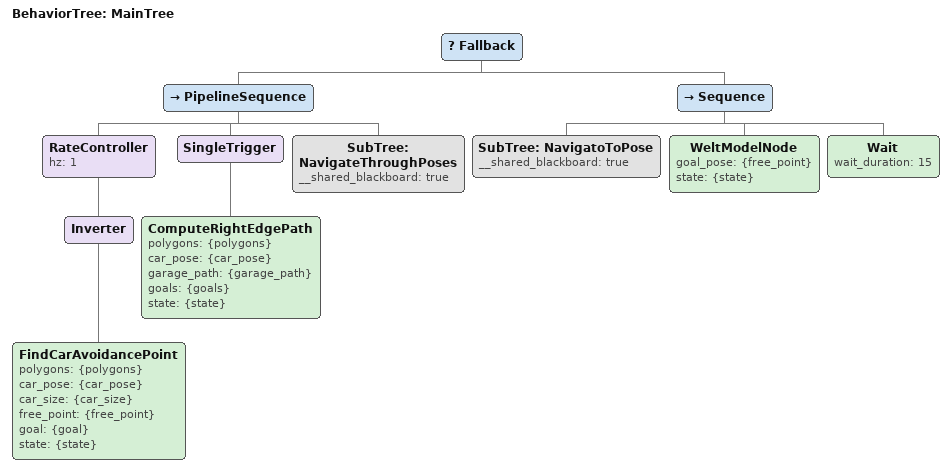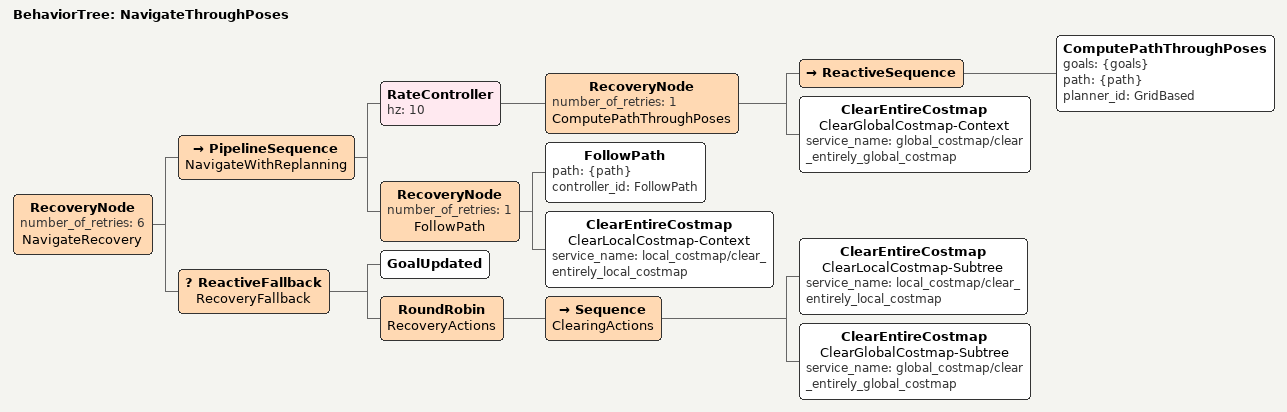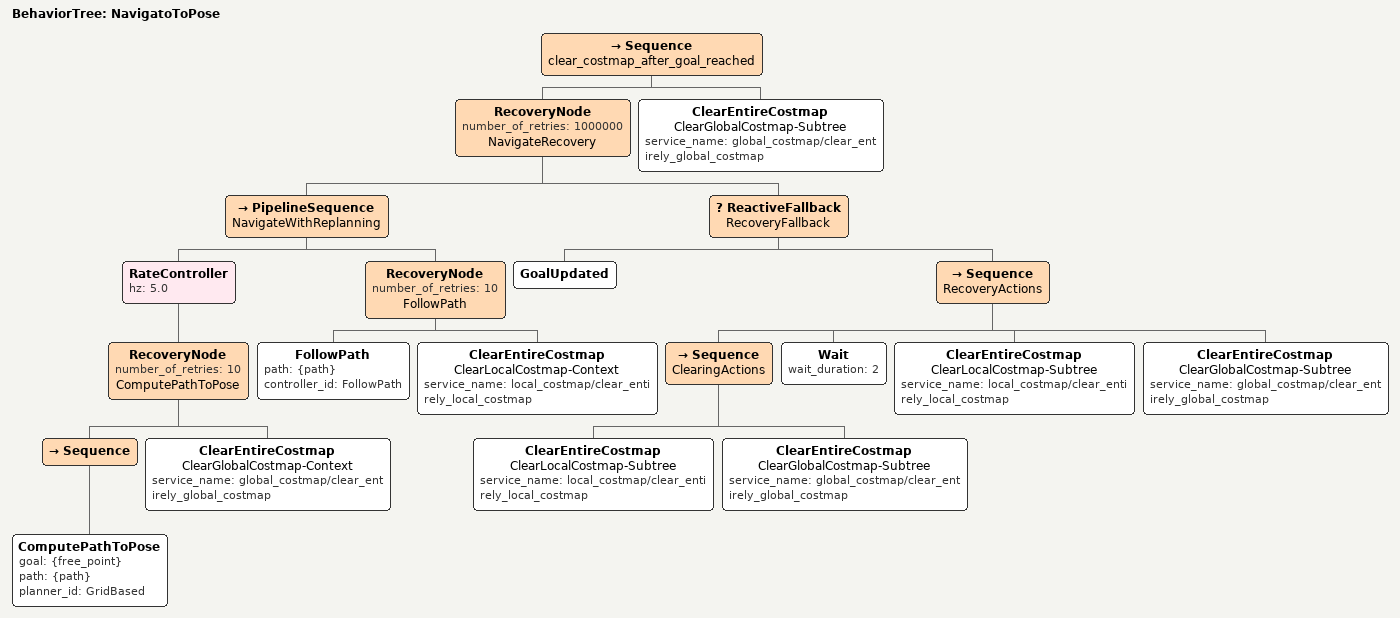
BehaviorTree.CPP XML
<root main_tree_to_execute="MainTree">
  <BehaviorTree ID="MainTree">

    <Fallback>
      <PipelineSequence>
        <RateController hz="1">
          <Inverter>
            <FindCarAvoidancePoint polygons="{polygons}" car_pose="{car_pose}" car_size="{car_size}" free_point="{free_point}" goal="{goal}" state="{state}" />
          </Inverter>
        </RateController>
        <SingleTrigger>
          <ComputeRightEdgePath polygons="{polygons}" car_pose="{car_pose}" garage_path="{garage_path}" goals="{goals}" state="{state}" />
        </SingleTrigger>
        <SubTree ID="NavigateThroughPoses" __shared_blackboard="true" />
      </PipelineSequence>

      <Sequence>
        <SubTree ID="NavigatoToPose" __shared_blackboard="true" />
        <WeltModelNode goal_pose="{free_point}" state="{state}" />
        <Wait wait_duration="15" />
      </Sequence>

    </Fallback>
  </BehaviorTree>

  <BehaviorTree ID="NavigateThroughPoses">
    <RecoveryNode number_of_retries="6" name="NavigateRecovery">
      <PipelineSequence name="NavigateWithReplanning">
        <RateController hz="10">
          <RecoveryNode number_of_retries="1" name="ComputePathThroughPoses">
            <ReactiveSequence>
              <ComputePathThroughPoses goals="{goals}" path="{path}" planner_id="GridBased"/>
            </ReactiveSequence>
            <ClearEntireCostmap name="ClearGlobalCostmap-Context" service_name="global_costmap/clear_entirely_global_costmap"/>
          </RecoveryNode>
        </RateController>
        <RecoveryNode number_of_retries="1" name="FollowPath">
          <FollowPath path="{path}" controller_id="FollowPath"/>
          <ClearEntireCostmap name="ClearLocalCostmap-Context" service_name="local_costmap/clear_entirely_local_costmap"/>
        </RecoveryNode>
      </PipelineSequence>
      <ReactiveFallback name="RecoveryFallback">
        <GoalUpdated/>
        <RoundRobin name="RecoveryActions">
          <Sequence name="ClearingActions">
            <ClearEntireCostmap name="ClearLocalCostmap-Subtree" service_name="local_costmap/clear_entirely_local_costmap"/>
            <ClearEntireCostmap name="ClearGlobalCostmap-Subtree" service_name="global_costmap/clear_entirely_global_costmap"/>
          </Sequence>
        </RoundRobin>
      </ReactiveFallback>
    </RecoveryNode>
  </BehaviorTree>

  <BehaviorTree ID="NavigatoToPose">
    <Sequence name="clear_costmap_after_goal_reached">
      <RecoveryNode number_of_retries="1000000" name="NavigateRecovery">
        <PipelineSequence name="NavigateWithReplanning">
            <RateController hz="5.0">
              <RecoveryNode number_of_retries="10" name="ComputePathToPose">
                <Sequence>
                  <ComputePathToPose goal="{free_point}" path="{path}" planner_id="GridBased"/>
                </Sequence>
                <ClearEntireCostmap name="ClearGlobalCostmap-Context" service_name="global_costmap/clear_entirely_global_costmap"/>
              </RecoveryNode>
            </RateController>
          <RecoveryNode number_of_retries="10" name="FollowPath">
              <FollowPath path="{path}" controller_id="FollowPath"/>
              <ClearEntireCostmap name="ClearLocalCostmap-Context" service_name="local_costmap/clear_entirely_local_costmap"/>
          </RecoveryNode>
        </PipelineSequence>
        <ReactiveFallback name="RecoveryFallback">
          <GoalUpdated/>
          <Sequence name="RecoveryActions">
            <Sequence name="ClearingActions">
              <ClearEntireCostmap name="ClearLocalCostmap-Subtree" service_name="local_costmap/clear_entirely_local_costmap"/>
              <ClearEntireCostmap name="ClearGlobalCostmap-Subtree" service_name="global_costmap/clear_entirely_global_costmap"/>
            </Sequence>
            <Wait wait_duration="2"/>
            <ClearEntireCostmap name="ClearLocalCostmap-Subtree" service_name="local_costmap/clear_entirely_local_costmap"/>
            <ClearEntireCostmap name="ClearGlobalCostmap-Subtree" service_name="global_costmap/clear_entirely_global_costmap"/>
          </Sequence>
        </ReactiveFallback>
      </RecoveryNode>
      <ClearEntireCostmap name="ClearGlobalCostmap-Subtree" service_name="global_costmap/clear_entirely_global_costmap"/>
    </Sequence>
  </BehaviorTree>

</root>
